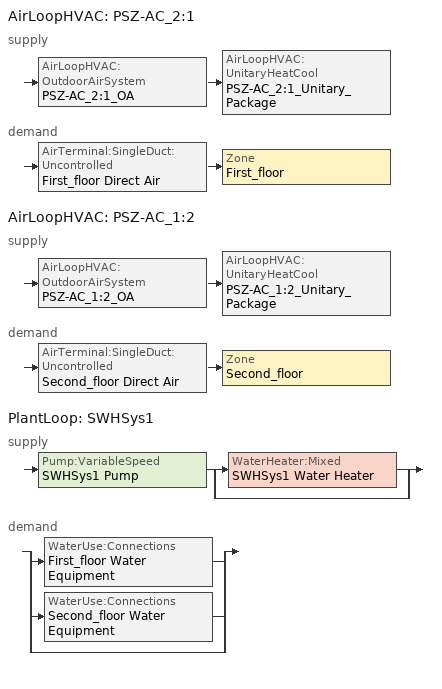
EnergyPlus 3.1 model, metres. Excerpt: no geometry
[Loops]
AirLoopHVAC 'PSZ-AC_2:1'
 supply: AirLoopHVAC:OutdoorAirSystem 'PSZ-AC_2:1_OA' > AirLoopHVAC:UnitaryHeatCool 'PSZ-AC_2:1_Unitary_Package'
 demand: AirTerminal:SingleDuct:Uncontrolled 'First_floor Direct Air' > Zone 'First_floor'
AirLoopHVAC 'PSZ-AC_1:2'
 supply: AirLoopHVAC:OutdoorAirSystem 'PSZ-AC_1:2_OA' > AirLoopHVAC:UnitaryHeatCool 'PSZ-AC_1:2_Unitary_Package'
 demand: AirTerminal:SingleDuct:Uncontrolled 'Second_floor Direct Air' > Zone 'Second_floor'
PlantLoop 'SWHSys1'
 supply: Pump:VariableSpeed 'SWHSys1 Pump' > split
  | WaterHeater:Mixed 'SWHSys1 Water Heater'
  | bypass
 demand: split
  | WaterUse:Connections 'First_floor Water Equipment'
  | WaterUse:Connections 'Second_floor Water Equipment'
  | bypass
[ComponentCost:LineItem]
Name | Line Item Type | Item | Cost per Each | Quantity | Cost per Unit of Output Capacity
Infiltration:First_floor | General | First_floor | 1 | 0.1181
People:First_floor | General | First_floor | 1 | 25.0036
LIGHTING EQUIP:First_floor | Lights | First_floor |  |  | 1
ElectricEquipment:First_floor:MiscPlug | General | First_floor | 1 | 3.7505
ElectricEquipment:First_floor:Elevators | General | First_floor | 1 | 32.4667
Infiltration:Second_floor | General | Second_floor | 1 | 0.1181
People:Second_floor | General | Second_floor | 1 | 25.0036
LIGHTING EQUIP:Second_floor | Lights | Second_floor |  |  | 1
ElectricEquipment:Second_floor:MiscPlug | General | Second_floor | 1 | 3.7505
[Sizing:Zone] Zone Cooling Design Supply Air Temperature {C}=14; Zone Heating Design Supply Air Temperature {C}=40; Zone Cooling Design Supply Air Humidity Ratio {kg-H20/kg-air}=0.0085; Zone Heating Design Supply Air Humidity Ratio {kg-H20/kg-air}=0.008; Outdoor Air Method=Flow/Zone; Outside Air Flow per Zone Floor Area {(m3/s)/m2}=0; Outside Air Flow per Zone {m3/s}=0.201935; Cooling Design Air Flow Method {Flow/Zone | DesignDay | DesignDayWithLimit}=DesignDayWithLimit; Cooling Minimum Air Flow=0; Cooling Minimum Air Flow Fraction=0; Heating Design Air Flow Method {Flow/Zone | DesignDay}=DesignDay; Heating Design Air Flow Rate=0
First_floor; Second_floor
[ZoneControl:Thermostat] Control Type Schedule=Dual Zone Control Type Sched
Name | Zone | Control 1
First_floor Thermostat | First_floor | First_floor DualSPSched
Second_floor Thermostat | Second_floor | Second_floor DualSPSched
[ThermostatSetpoint:DualSetpoint] Heating Setpoint Temperature Schedule=HTGSETP_SCH; Cooling Setpoint Temperature Schedule=CLGSETP_SCH
First_floor DualSPSched; Second_floor DualSPSched
[Zone equipment]
First_floor: First_floor Direct Air
Second_floor: Second_floor Direct Air
[AirTerminal:SingleDuct:Uncontrolled] Availability Schedule=ALWAYS_ON; Maximum Air Flow Rate {m3/s}=AUTOSIZE
First_floor Direct Air; Second_floor Direct Air
[SetpointManager:SingleZone:Reheat] Control Variable=Temperature; Minimum Supply Air Temperature C=10; Maximum Supply Air Temperature C=50
Name | Control Zone | Setpoint Node or NodeList
SupAirTemp MngrFirst_floor | First_floor | PSZ-AC_2:1 Supply Equipment Outlet Node
SupAirTemp MngrSecond_floor | Second_floor | PSZ-AC_1:2 Supply Equipment Outlet Node
[WaterUse:Connections]
Name | Water Use Equipment 1
First_floor Water Equipment | First_floor Water Equipment
Second_floor Water Equipment | Second_floor Water Equipment
[WaterUse:Equipment] Peak Flow Rate {m3/s}=5.84444e-06; Flow Rate Fraction Schedule=BLDG_SWH_SCH
Name | Target Temperature Schedule | Hot Water Supply Temperature Schedule Name  {C} | Zone | Sensible Fraction Schedule | Latent Fraction Schedule
First_floor Water Equipment | First_floor Water Equipment Temp Sched | First_floor Water Equipment Hot Supply Temp Sched | First_floor | First_floor Water Equipment Sensible fract sched | First_floor Water Equipment Latent fract sched
Second_floor Water Equipment | Second_floor Water Equipment Temp Sched | Second_floor Water Equipment Hot Supply Temp Sched | Second_floor | Second_floor Water Equipment Sensible fract sched | Second_floor Water Equipment Latent fract sched
[AirLoopHVAC] Design Supply Air Flow Rate {m3/s}=AUTOSIZE
PSZ-AC_2:1; PSZ-AC_1:2
[Sizing:System] Type Of Load To Size On {Sensible}=Sensible; Design Outdoor Air Flow Rate {m3/s}=AUTOSIZE; Minimum System Air Flow Ratio=1; Preheat Design Temperature {C}=7; Preheat Design Humidity Ratio {kg-H2O/kg-air}=0.008; Precool Design Temperature {C}=12.8; Precool Design Humidity Ratio {kg-H2O/kg-air}=0.008; Central Cooling Design Supply Air Temperature {C}=12.8; Central Heating Design Supply Air Temperature {C}=40; Sizing Option {Coincident | NonCoincident}=NonCoincident; 100% Outdoor Air in Cooling {Yes | No}=No; 100% Outdoor Air in Heating {Yes | No}=No; Central Cooling Design Supply Air Humidity Ratio {kg-H2O/kg-air}=0.0085; Central Heating Design Supply Air Humidity Ratio {kg-H2O/kg-air}=0.008; Cooling Design Air Flow Method=DesignDay; Cooling Design Air Flow Rate {m3/s}=0; Heating Design Air Flow Method=DesignDay; Heating Design Air Flow Rate {m3/s}=0
PSZ-AC_2:1; PSZ-AC_1:2
[SetpointManager:MixedAir] Control Variable=Temperature
Name | Setpoint Node or NodeList
PSZ-AC_2:1_OAMixed Air Temp Manager | PSZ-AC_2:1_OA-PSZ-AC_2:1_Unitary_PackageNode
PSZ-AC_1:2_OAMixed Air Temp Manager | PSZ-AC_1:2_OA-PSZ-AC_1:2_Unitary_PackageNode
[Controller:OutdoorAir] Minimum Outdoor Air Flow Rate {m3/s}=AUTOSIZE; Maximum Outdoor Air Flow Rate {m3/s}=AUTOSIZE; Economizer Control Action Type=ModulateFlow; Economizer Maximum Limit Dry-Bulb Temperature {C}=28; Economizer Maximum Limit Enthalpy {J/kg}=64000; Economizer Minimum Limit Dry-Bulb Temperature {C}=0; Lockout Type=NoLockout; Minimum Limit Type=FixedMinimum; Minimum Outdoor Air Schedule=MinOA_MotorizedDamper_Sched
Name | Economizer Control Type
PSZ-AC_2:1_OA_Controller | DifferentialDryBulb
PSZ-AC_1:2_OA_Controller | NoEconomizer
[AirLoopHVAC:UnitaryHeatCool] Availability Schedule=ALWAYS_ON; Maximum Supply Air Temperature=AUTOSIZE; Supply Air Flow Rate During Cooling Operation=AUTOSIZE; Supply Air Flow Rate During Heating Operation=AUTOSIZE; Supply Air Flow Rate When No Cooling or Heating is Needed=AUTOSIZE; Fraction of Supply Air Flow That Goes Through the Controlling Zone=AUTOSIZE; Fan Placement=BlowThrough; Dehumidification Control Type=None
Name | Controlling Zone or Thermostat Location | Supply Fan | Heating Coil | Cooling Coil
PSZ-AC_2:1_Unitary_Package | First_floor | PSZ-AC_2:1_Unitary_Package_fan | PSZ-AC_2:1_Unitary_Package_HeatCoil | PSZ-AC_2:1_Unitary_Package_CoolCoil
PSZ-AC_1:2_Unitary_Package | Second_floor | PSZ-AC_1:2_Unitary_Package_fan | PSZ-AC_1:2_Unitary_Package_HeatCoil | PSZ-AC_1:2_Unitary_Package_CoolCoil
[Fan:OnOff] Availability Schedule=HVACOperationSchd; Maximum Flow Rate=AUTOSIZE; Motor in Airstream Fraction=1
Name | Fan Efficiency | Pressure Rise | Motor Efficiency
PSZ-AC_2:1_Unitary_Package_fan | 0.58175 | 1109.648 | 0.895
PSZ-AC_1:2_Unitary_Package_fan | 0.56875 | 622 | 0.875
[Coil:Heating:Gas] Availability Schedule=ALWAYS_ON; Gas Burner Efficiency=0.8; Nominal Capacity=AUTOSIZE
PSZ-AC_2:1_Unitary_Package_HeatCoil; PSZ-AC_1:2_Unitary_Package_HeatCoil
[Coil:Cooling:DX:SingleSpeed] Availability Schedule=ALWAYS_ON; Rated Total Cooling Capacity {W}=AUTOSIZE; Rated Sensible Heat Ratio=AUTOSIZE; Rated Air Flow Rate=AUTOSIZE; Supply Air Fan Operating Mode=CyclingFanAndCompressor
Name | Rated COP | Total Cooling Capacity Function of Temperature Curve | Total Cooling Capacity Function of Flow Fraction Curve | Energy Input Ratio Function of Temperature Curve | Energy Input Ratio Function of Flow Fraction Curve | Part Load Fraction Correlation Curve
PSZ-AC_2:1_Unitary_Package_CoolCoil | 4.36538 | PSZ-AC_2:1_Unitary_PackagecoolCapFT | PSZ-AC_2:1_Unitary_PackagecoolFFF | PSZ-AC_2:1_Unitary_PackagecoolEIRFT | PSZ-AC_2:1_Unitary_PackagecoolEIRFFF | PSZ-AC_2:1_Unitary_PackagecoolPLR
PSZ-AC_1:2_Unitary_Package_CoolCoil | 3.62496 | PSZ-AC_1:2_Unitary_PackagecoolCapFT | PSZ-AC_1:2_Unitary_PackagecoolFFF | PSZ-AC_1:2_Unitary_PackagecoolEIRFT | PSZ-AC_1:2_Unitary_PackagecoolEIRFFF | PSZ-AC_1:2_Unitary_PackagecoolPLR
[PlantLoop]
SWHSys1: Fluid Type {WATER}=Water; Loop Equipment Operation Scheme=SWHSys1 Loop Operation Scheme List; Maximum Loop Temperature {C}=60; Minimum Loop Temperature {C}=10; Maximum Loop Flow Rate {m3/s}=AUTOSIZE; Minimum Loop Flow Rate {m3/s}=0; Loop Volume {m3}=AUTOSIZE; Load Distribution Scheme {OPTIMAL | SEQUENTIAL}=Optimal
[Sizing:Plant]
SWHSys1: Loop Type {COOLING | HEATING}=Heating; Design Loop Exit Temperature {C}=60; Design Loop Temperature Difference {C}=5
[SetpointManager:Scheduled]
SWHSys1 Loop Setpoint Manager: Control Variable {TEMP}=Temperature; Schedule=SWHSys1-Loop-Temp-Schedule; Setpoint Node=SWHSys1 Supply Outlet Node
[PlantEquipmentOperationSchemes]
SWHSys1 Loop Operation Scheme List: Control Scheme 1 Object Type {*******}=PlantEquipmentOperation:HeatingLoad; Control Scheme 1=SWHSys1 Operation Scheme; Control Scheme 1 Schedule=PlantOnSched
[PlantEquipmentOperation:HeatingLoad]
SWHSys1 Operation Scheme: Load Range 1 Lower Limit {W}=0; Load Range 1 Upper Limit {W}=1000000000000000; Priority Control 1 Equipment List=SWHSys1 Equipment List
[PlantEquipmentList]
SWHSys1 Equipment List: SWHSys1 Water Heater
[Pump:VariableSpeed]
SWHSys1 Pump: Rated Flow Rate {m3/s}=AUTOSIZE; Rated Pump Head {Pa} [179352 Pa = 60 ft]=1; Rated Power Consumption {W}=AUTOSIZE; Motor Efficiency=1; Fraction of Motor Inefficiencies to Fluid Stream=0; Coefficient 1 of the Part Load Performance Curve=0; Coefficient 2 of the Part Load Performance Curve=1; Coefficient 3 of the Part Load Performance Curve=0; Coefficient 4 of the Part Load Performance Curve=0; Minimum Flow Rate {m3/s}=0; Pump Control Type {Continuous | Intermittent}=Intermittent
[WaterHeater:Mixed]
SWHSys1 Water Heater: Tank Volume {m3}=1; Setpoint Temperature Schedule=SWHSys1 Water Heater Setpoint Temperature Schedule Name; Deadband Temperature Difference {deltaC}=2; Maximum Temperature Limit {C}=82.2222; Heater Control Type {Cycle | Modulate}=Cycle; Heater Maximum Capacity {W}=845000; Heater Fuel Type=NATURALGAS; Heater Thermal Efficiency=0.8; Off Cycle Parasitic Fuel Consumption Rate {W}=20; Off Cycle Parasitic Fuel Type=NATURALGAS; Off Cycle Parasitic Heat Fraction To Tank=0.8; On Cycle Parasitic Fuel Type=NATURALGAS; Ambient Temperature Indicator {Schedule | Zone | Outdoors}=SCHEDULE; Ambient Temperature Schedule=SWHSys1 Water Heater Ambient Temperature Schedule Name; Off Cycle Loss Coefficient to Ambient Temperature {W/K}=6; On Cycle Loss Coefficient to Ambient Temperature {W/K}=6; Use Side Effectiveness=1; Source Side Effectiveness=1; Use Side Design Flow Rate=AUTOSIZE; Source Side Design Flow Rate=AUTOSIZE; Indirect Water Heater Recovery Time=1.5
[Schedule:Compact]
BLDG_SWH_SCH: Through: 12/31, For: Weekdays SummerDesignDay, Until: 07:00, 0.01, Until: 08:00, 0.17, Until: 09:00, 0.58, Until: 10:00, 0.66, Until: 11:00, 0.78, Until: 12:00, 0.82, Until: 13:00, 0.71, Until: 14:00, 0.82, Until: 15:00, 0.78, Until: 16:00, 0.74, Until: 17:00, 0.63, Until: 18:00, 0.41, Until: 21:00, 0.18, Until: 22:00, 0.1, Until: 24:00, 0.01, For: Saturday WinterDesignDay, Until: 08:00, 0.01, Until: 09:00, 0.2, Until: 10:00, 0.28, Until: 12:00, 0.3, Until: 14:00, 0.24, Until: 17:00, 0.23, Until: 18:00, 0.1, Until: 24:00, 0.01, For: Sunday Holidays AllOtherDays, Until: 24:00, 0.01
ALWAYS_ON; HVACOperationSchd; PlantOnSched; MinOA_MotorizedDamper_Sched: Through: 12/31, For: AllDays, Until: 24:00, 1
HTGSETP_SCH: Through: 12/31, For: ALLDays, Until: 24:00, 21
CLGSETP_SCH: Through: 12/31, For: AllDays, Until: 24:00, 24
Dual Zone Control Type Sched: Through: 12/31, For: AllDays, Until: 24:00, 4
First_floor Water Equipment Latent fract sched; Second_floor Water Equipment Latent fract sched: Through: 12/31, For: AllDays, Until: 24:00, 0.05
First_floor Water Equipment Sensible fract sched; Second_floor Water Equipment Sensible fract sched: Through: 12/31, For: AllDays, Until: 24:00, 0.2
First_floor Water Equipment Temp Sched; Second_floor Water Equipment Temp Sched: Through: 12/31, For: AllDays, Until: 24:00, 43.3
First_floor Water Equipment Hot Supply Temp Sched; Second_floor Water Equipment Hot Supply Temp Sched: Through: 12/31, For: AllDays, Until: 24:00, 55
SWHSys1-Loop-Temp-Schedule; SWHSys1 Water Heater Setpoint Temperature Schedule Name: Through: 12/31, For: AllDays, Until: 24:00, 60
SWHSys1 Water Heater Ambient Temperature Schedule Name: Through: 12/31, For: AllDays, Until: 24:00, 22
[Curve:Biquadratic] Minimum Value of x=12.77778; Maximum Value of x=23.88889; Minimum Value of y=21.11111; Maximum Value of y=46.11111
Name | Coefficient1 Constant | Coefficient2 x | Coefficient3 x**2 | Coefficient4 y | Coefficient5 y**2 | Coefficient6 x*y
PSZ-AC_2:1_Unitary_PackagecoolCapFT; PSZ-AC_1:2_Unitary_PackagecoolCapFT | 0.766956 | 0.0107756 | -4.14703e-05 | 0.00134961 | -0.000261144 | 0.000457488
PSZ-AC_2:1_Unitary_PackagecoolEIRFT; PSZ-AC_1:2_Unitary_PackagecoolEIRFT | 0.297145 | 0.0430933 | -0.000748766 | 0.00597727 | 0.000482112 | -0.000956448
[Curve:Quadratic]
Name | Coefficient1 Constant | Coefficient2 x | Coefficient3 x**2 | Minimum Value of x | Maximum Value of x
PSZ-AC_2:1_Unitary_PackagecoolFFF; PSZ-AC_1:2_Unitary_PackagecoolFFF | 0.8 | 0.2 | 0 | 0.5 | 1.5
PSZ-AC_2:1_Unitary_PackagecoolEIRFFF; PSZ-AC_1:2_Unitary_PackagecoolEIRFFF | 1.156 | -0.1816 | 0.0256 | 0.5 | 1.5
PSZ-AC_2:1_Unitary_PackagecoolPLR; PSZ-AC_1:2_Unitary_PackagecoolPLR | 0.75 | 0.25 | 0 | 0 | 1
